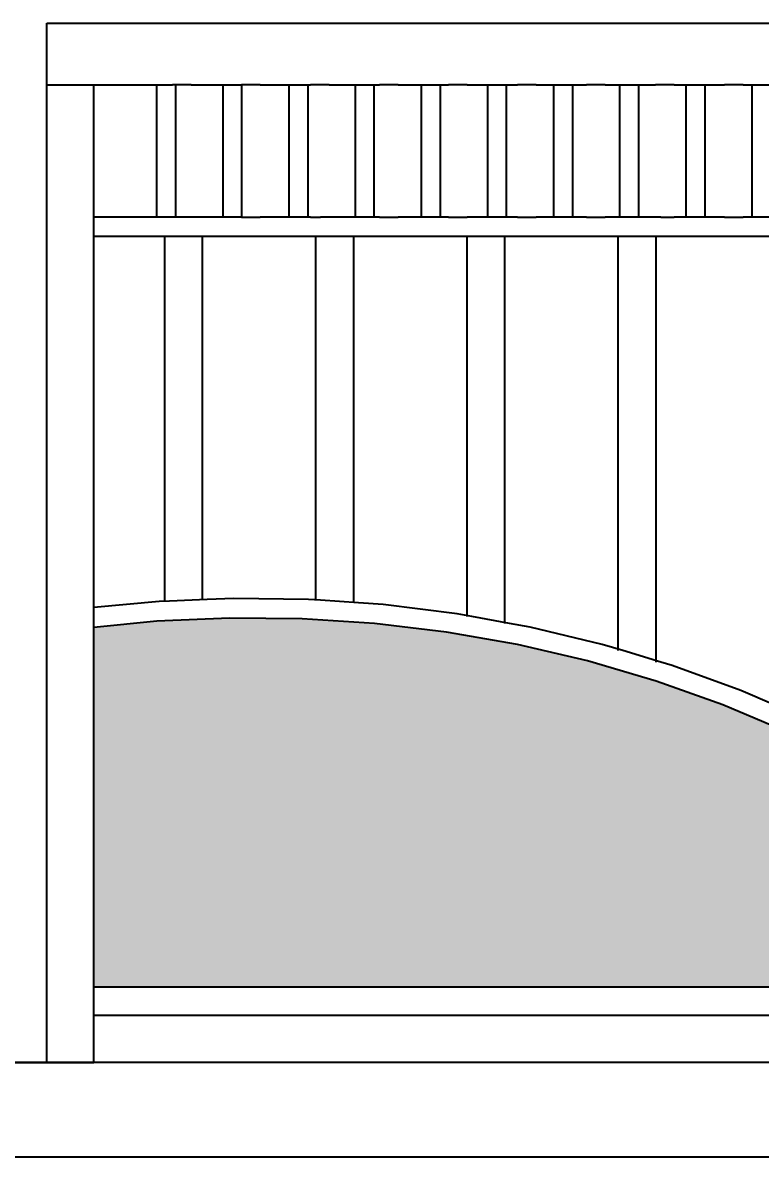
# Model space of a CAD drawing. Extents: x 396092 to 455492, y 17293 to 132793.
# Drawn here: x 409503 to 410283, y 45227 to 46451 of the extents above; entities that cross this region are included whole.
import ezdxf

# ---------------------------------------------------------------- set-up
doc = ezdxf.new("R2010")
doc.units = 0
doc.header["$LTSCALE"] = 1000
doc.header["$MEASUREMENT"] = 0
doc.layers.add('MU', color=34, linetype='Continuous')
doc.layers.add('PUB_DIM', color=3, linetype='Continuous')
doc.styles.add('_TCH_DIM_T3', font='SIMPLEX', dxfattribs={"width": 0.705882, "bigfont": 'GBCBIG'})
doc.dimstyles.new('_TCH_ARCH&&50', dxfattribs={"dimtxt": 148.75, "dimasz": 50, "dimexe": 125, "dimexo": 150, "dimgap": 63.125, "dimtad": 1, "dimdec": 0, "dimzin": 0, "dimdsep": 46, "dimtxsty": '_TCH_DIM_T3', "dimblk": 'ARCHTICK', "dimcen": 0.09, "dimclrt": 7, "dimazin": 2, "dimtfac": 1, "dimtdec": 0, "dimtix": 1, "dimtmove": 2, "dimatfit": 3, "dimfxl": 1, "dimtolj": 1, "dimtzin": 0, "dimarcsym": 0})

# ---------------------------------------------------------------- blocks, each defined once
blk = doc.blocks.new('_ArchTick')
at = {"color": 0, "linetype": 'ByBlock', "const_width": 0.4}
blk.add_lwpolyline([(-0.5, -0.5), (0.5, 0.5)], dxfattribs=at)
blk = doc.blocks.new('*D69')
at = {"layer": 'Defpoints', "color": 0, "transparency": 16777216}
for p in [(409452.7, 45358.1), (409552.7, 45358.1), (409552.7, 44609)]:
    blk.add_point(p, dxfattribs=at)
at = {"layer": 'PUB_DIM', "color": 0, "lineweight": -2, "transparency": 16777216}
for p, q in [((409452.7, 45208.1), (409452.7, 44484)), ((409552.7, 45208.1), (409552.7, 44484)), ((409452.7, 44609), (409402.7, 44609)), ((409452.7, 44609), (409552.7, 44609)), ((409552.7, 44609), (409602.7, 44609))]:
    blk.add_line(p, q, dxfattribs=at)
at = {"layer": 'PUB_DIM', "color": 0, "lineweight": -2, "transparency": 16777216, "xscale": 50, "yscale": 50, "zscale": 50}
blk.add_blockref('_ArchTick', (409452.7, 44609), dxfattribs=at)
at = {"layer": 'PUB_DIM', "color": 0, "lineweight": -2, "transparency": 16777216, "xscale": 50, "yscale": 50, "zscale": 50, "rotation": 180}
blk.add_blockref('_ArchTick', (409552.7, 44609), dxfattribs=at)
at = {"layer": 'PUB_DIM', "color": 7, "transparency": 16777216, "insert": (409502.7, 44746.5), "char_height": 148.75, "attachment_point": 5, "style": '_TCH_DIM_T3'}
blk.add_mtext('\\A1;100', dxfattribs=at)
blk = doc.blocks.new('*D70')
at = {"layer": 'Defpoints', "color": 0, "transparency": 16777216}
for p in [(409552.7, 45358.1), (412352.7, 45358.1), (412352.7, 44609)]:
    blk.add_point(p, dxfattribs=at)
at = {"layer": 'PUB_DIM', "color": 0, "lineweight": -2, "transparency": 16777216}
for p, q in [((409552.7, 45208.1), (409552.7, 44484)), ((412352.7, 45208.1), (412352.7, 44484)), ((409552.7, 44609), (412352.7, 44609))]:
    blk.add_line(p, q, dxfattribs=at)
at = {"layer": 'PUB_DIM', "color": 0, "lineweight": -2, "transparency": 16777216, "xscale": 50, "yscale": 50, "zscale": 50, "rotation": 180}
blk.add_blockref('_ArchTick', (409552.7, 44609), dxfattribs=at)
at = {"layer": 'PUB_DIM', "color": 0, "lineweight": -2, "transparency": 16777216, "xscale": 50, "yscale": 50, "zscale": 50}
blk.add_blockref('_ArchTick', (412352.7, 44609), dxfattribs=at)
at = {"layer": 'PUB_DIM', "color": 7, "transparency": 16777216, "insert": (410952.7, 44746.5), "char_height": 148.75, "attachment_point": 5, "style": '_TCH_DIM_T3'}
blk.add_mtext('\\A1;2800', dxfattribs=at)

msp = doc.modelspace()

# ---------------------------------------------------------------- hatches: boundary and pattern name
h = msp.add_hatch()
h.set_pattern_fill('HEX', color=8, scale=20)
h.set_pattern_definition([(0, (0, 0), (0, 32.99556), [19.05, -38.1]), (120, (0, 0), (-28.5749932, -16.49778), [19.05, -38.1]), (60, (19.05, 0), (-28.5749932, 16.49778), [19.05, -38.1])])
h.paths.add_polyline_path([(406677.7, 45542.5), (406677.7, 45430.8), (406829.3, 45430.8)])
h.paths.add_polyline_path([(408300.3, 46028.9), (408737.7, 46225.8), (408728.6, 46225.8), (408695.5, 46225.8), (406724.6, 46225.8), (406690.7, 46225.8), (407108.2, 46033.8), (407186.8, 46003.1), (407267.7, 45976.7), (407350.5, 45954.8), (407434.9, 45937.5), (407520.5, 45924.8), (407609.1, 45916.7), (407698.1, 45913.5), (407787.2, 45915.3), (407876, 45922.1), (407963.9, 45933.9), (408050.8, 45950.5), (408136, 45972), (408219.3, 45998.1)])
h.paths.add_polyline_path([(408199, 45860), (408318.5, 45892.4), (408434.9, 45931.8), (408547.6, 45978), (409030.4, 46225.8), (409013.6, 46225.8), (408779.9, 46225.8), (408322.7, 46015.1), (408239.3, 45982.7), (408153.3, 45955.1), (408065.3, 45932.4), (407975.6, 45914.7), (407884.6, 45902.2), (407792.9, 45894.9), (407700.7, 45892.8), (407608.5, 45896), (407516.9, 45904.3), (407427.8, 45917.6), (407340, 45935.8), (407253.9, 45958.8), (407169.9, 45986.6), (407088.3, 46019), (406677.7, 46211.3), (406677.7, 46134), (406895.3, 46007.1), (406988.7, 45960.6), (407085.8, 45919.8), (407186.2, 45884.8), (407289.4, 45855.8), (407394.8, 45833.1), (407501.9, 45816.6), (407610.2, 45806.6), (407719.1, 45803), (407828, 45805.9), (407953.2, 45816.6), (408077, 45834.7)])
h.paths.add_polyline_path([(409427.7, 45828.5), (409128.7, 45765.6), (408992.3, 45728.3), (408859.4, 45683.3), (408730.5, 45630.7), (408606.5, 45570.9), (408357.5, 45430.8), (409427.7, 45430.8)])
h.paths.add_polyline_path([(410501, 45592.2), (410440.8, 45631.7), (410377.5, 45667.8), (410311.5, 45700.4), (410243.1, 45729.4), (410172.5, 45754.6), (410100, 45775.9), (410026, 45793.2), (409950.8, 45806.5), (409874.7, 45815.6), (409798, 45820.6), (409721.1, 45821.4), (409644.3, 45818.1), (409577.7, 45811.5), (409577.7, 45430.8), (410696.9, 45430.8), (410558, 45549.5)])
h.paths.add_polyline_path([(410910.4, 46043), (410589.5, 46225.8), (410586.2, 46225.8), (410354.8, 46225.8), (410755.1, 45990.2), (410875.9, 45929.9), (410994.8, 45880), (411117.8, 45837.2), (411244.2, 45801.8), (411373.2, 45773.8), (411504.4, 45753.6), (411637, 45741.1), (411770.3, 45736.5), (411903.7, 45739.7), (412036.4, 45750.8), (412327.7, 45792.6), (412327.7, 45975.3), (412078.6, 45906.4), (411987.5, 45886.7), (411895, 45872.1), (411801.5, 45862.5), (411708.2, 45858.1), (411614.8, 45858.9), (411521.7, 45864.7), (411429.2, 45875.5), (411337.8, 45891.4), (411247.8, 45912.3), (411159.7, 45938), (411073.9, 45968.4), (410990.7, 46003.5)])
h.paths.add_polyline_path([(412327.7, 46225.8), (410618.9, 46225.8), (410962.7, 46040.5), (411047.6, 46002), (411135.6, 45968.4), (411226.1, 45939.9), (411318.9, 45916.7), (411413.3, 45898.9), (411509.1, 45886.6), (411605.6, 45879.9), (411702.5, 45878.7), (411799.3, 45883.1), (411893.4, 45892.8), (411986.5, 45907.7), (412078.1, 45927.9), (412327.7, 45998.2)])
h.paths.add_polyline_path([(413553.7, 45578.2), (413467.1, 45623.8), (413377, 45664.5), (413283.8, 45699.9), (413187.9, 45730.1), (413089.7, 45754.9), (412989.7, 45774), (412888.3, 45787.5), (412786.1, 45795.3), (412527.7, 45800.5), (412527.7, 45791.6), (412527.7, 45430.8), (413795.6, 45430.8)])
h.paths.add_polyline_path([(414987.7, 46225.8), (414977.9, 46225.8), (413674.9, 46225.8), (414022.9, 46044), (414110.6, 46006.6), (414201.3, 45974.2), (414294.4, 45947), (414389.6, 45925.3), (414486.4, 45909), (414584.3, 45898.3), (414682.9, 45893.1), (414781.7, 45893.7), (414880.1, 45899.8), (414987.7, 45912.7)])

# ---------------------------------------------------------------- linework, layer by layer
for points in [[(434627.7, 45350.8), (400427.7, 45350.8)], [(400427.7, 45250.8), (434927.7, 45250.8)]]:
    msp.add_lwpolyline(points)
at = {"layer": 'MU', "color": 37}
for p, q in [((409527.7, 45350.8), (409527.7, 46451.2)), ((409527.7, 46451.2), (412377.7, 46451.2)), ((409527.7, 46385.8), (409660.9, 46385.8)), ((409577.7, 46245.8), (409577.7, 46385.8)), ((409680.7, 46385.8), (409660.9, 46385.8)), ((409680.7, 46385.8), (409733.9, 46385.8)), ((409753.7, 46385.8), (409733.9, 46385.8)), ((409753.7, 46385.8), (409806.9, 46385.8)), ((409826.7, 46385.8), (409806.9, 46385.8)), ((409826.7, 46385.8), (409879.9, 46385.8)), ((409899.7, 46385.8), (409879.9, 46385.8)), ((409899.7, 46385.8), (409952.9, 46385.8)), ((409972.7, 46385.8), (409952.9, 46385.8)), ((409972.7, 46385.8), (410025.9, 46385.8)), ((410045.7, 46385.8), (410025.9, 46385.8)), ((410045.7, 46385.8), (410098.9, 46385.8)), ((410118.7, 46385.8), (410098.9, 46385.8)), ((410118.7, 46385.8), (410171.9, 46385.8)), ((410191.7, 46385.8), (410171.9, 46385.8)), ((410191.7, 46385.8), (410244.9, 46385.8)), ((410264.7, 46385.8), (410244.9, 46385.8)), ((410264.7, 46385.8), (410317.9, 46385.8)), ((409577.7, 46225.8), (409577.7, 46245.8)), ((409657.5, 46245.8), (409577.7, 46245.8)), ((409660.9, 46245.8), (409657.5, 46245.8)), ((409680.7, 46245.8), (409660.9, 46245.8)), ((409697.5, 46245.8), (409680.7, 46245.8)), ((409733.9, 46245.8), (409697.5, 46245.8)), ((409733.9, 46245.8), (409753.7, 46245.8)), ((409806.9, 46245.8), (409753.7, 46245.8)), ((409806.9, 46245.8), (409817.5, 46245.8)), ((409826.7, 46245.8), (409817.5, 46245.8)), ((409857.5, 46245.8), (409826.7, 46245.8)), ((409879.9, 46245.8), (409857.5, 46245.8)), ((409879.9, 46245.8), (409899.7, 46245.8)), ((409952.9, 46245.8), (409899.7, 46245.8)), ((409952.9, 46245.8), (409972.7, 46245.8)), ((409977.5, 46245.8), (409972.7, 46245.8)), ((410017.5, 46245.8), (409977.5, 46245.8)), ((410025.9, 46245.8), (410017.5, 46245.8)), ((410025.9, 46245.8), (410045.7, 46245.8)), ((410098.9, 46245.8), (410045.7, 46245.8)), ((410098.9, 46245.8), (410118.7, 46245.8)), ((410137.5, 46245.8), (410118.7, 46245.8)), ((410171.9, 46245.8), (410137.5, 46245.8)), ((410177.5, 46245.8), (410171.9, 46245.8)), ((410177.5, 46245.8), (410191.7, 46245.8)), ((410244.9, 46245.8), (410191.7, 46245.8)), ((410244.9, 46245.8), (410264.7, 46245.8)), ((410297.5, 46245.8), (410264.7, 46245.8)), ((409577.7, 45832.4), (409577.7, 46225.8)), ((409577.7, 46225.8), (409657.5, 46225.8)), ((409652.5, 45839.4), (409652.5, 46225.8)), ((409657.5, 46225.8), (409697.5, 46225.8)), ((409692.5, 45841), (409692.5, 46225.8)), ((409697.5, 46225.8), (409817.5, 46225.8)), ((409812.5, 45840.2), (409812.5, 46225.8)), ((409817.5, 46225.8), (409857.5, 46225.8)), ((409852.5, 45837.4), (409852.5, 46225.8)), ((409857.5, 46225.8), (409977.5, 46225.8)), ((409972.5, 45823), (409972.5, 46225.8)), ((409977.5, 46225.8), (410017.5, 46225.8)), ((410012.5, 45815.7), (410012.5, 46225.8)), ((410017.5, 46225.8), (410137.5, 46225.8)), ((410132.5, 45786.9), (410132.5, 46225.8)), ((410137.5, 46225.8), (410177.5, 46225.8)), ((410172.5, 45774.8), (410172.5, 46225.8)), ((410177.5, 46225.8), (410297.5, 46225.8)), ((409697.5, 45841), (409657.5, 45839.4)), ((409725.6, 45842.2), (409697.5, 45841)), ((409804.8, 45841), (409725.6, 45842.2)), ((409817.5, 45840.2), (409804.8, 45841)), ((409646.5, 45839), (409577.7, 45832.4)), ((409577.7, 45811.5), (409577.7, 45832.4)), ((409657.5, 45839.4), (409646.5, 45839)), ((409857.5, 45837.4), (409817.5, 45840.2)), ((409883.7, 45835.6), (409857.5, 45837.4)), ((409962, 45825.8), (409883.7, 45835.6)), ((409644.3, 45818.1), (409577.7, 45811.5)), ((409721.1, 45821.4), (409644.3, 45818.1)), ((409798, 45820.6), (409721.1, 45821.4)), ((409874.7, 45815.6), (409798, 45820.6)), ((409977.5, 45823), (409962, 45825.8)), ((410017.5, 45815.7), (409977.5, 45823)), ((409577.7, 45410.8), (409577.7, 45811.5)), ((409950.8, 45806.5), (409874.7, 45815.6)), ((410026, 45793.2), (409950.8, 45806.5)), ((410039.3, 45811.8), (410017.5, 45815.7)), ((410115.3, 45793.5), (410039.3, 45811.8)), ((410100, 45775.9), (410026, 45793.2)), ((410137.5, 45786.9), (410115.3, 45793.5)), ((410177.5, 45774.8), (410137.5, 45786.9)), ((410172.5, 45754.6), (410100, 45775.9)), ((410189.7, 45771.2), (410177.5, 45774.8)), ((410262.2, 45744.8), (410189.7, 45771.2)), ((410243.1, 45729.4), (410172.5, 45754.6)), ((410297.5, 45729.5), (410262.2, 45744.8)), ((410311.5, 45700.4), (410243.1, 45729.4)), ((409577.7, 45400.8), (409577.7, 45430.8)), ((409577.7, 45430.8), (410748.5, 45430.8)), ((409577.7, 45350.8), (409577.7, 45400.8)), ((409577.7, 45400.8), (412327.7, 45400.8)), ((409327.7, 45350.8), (409577.7, 45350.8)), ((412327.7, 45350.8), (409577.7, 45350.8))]:
    msp.add_line(p, q, dxfattribs=at)
for points in [[(409644.3, 46245.8), (409644.3, 46385.8)], [(409664.3, 46245.8), (409664.3, 46385.8)], [(409714.3, 46245.8), (409714.3, 46385.8)], [(409734.3, 46245.8), (409734.3, 46385.8)], [(409784.3, 46245.8), (409784.3, 46385.8)], [(409804.3, 46245.8), (409804.3, 46385.8)], [(409854.3, 46245.8), (409854.3, 46385.8)], [(409874.3, 46245.8), (409874.3, 46385.8)], [(409924.3, 46245.8), (409924.3, 46385.8)], [(409944.3, 46245.8), (409944.3, 46385.8)], [(409994.3, 46245.8), (409994.3, 46385.8)], [(410014.3, 46245.8), (410014.3, 46385.8)], [(410064.3, 46245.8), (410064.3, 46385.8)], [(410084.3, 46245.8), (410084.3, 46385.8)], [(410134.3, 46245.8), (410134.3, 46385.8)], [(410154.3, 46245.8), (410154.3, 46385.8)], [(410204.3, 46245.8), (410204.3, 46385.8)], [(410224.3, 46245.8), (410224.3, 46385.8)], [(410274.3, 46245.8), (410274.3, 46385.8)]]:
    msp.add_lwpolyline(points, dxfattribs=at)

# ---------------------------------------------------------------- dimensions: what is measured, and where the dimension line sits
at = {"layer": 'PUB_DIM'}
for p1, p2, picture, middle in [((409452.7, 45358.1), (409552.7, 45358.1), '*D69', (409502.7, 44746.5)), ((409552.7, 45358.1), (412352.7, 45358.1), '*D70', (410952.7, 44746.5))]:
    dim = msp.add_aligned_dim(p1=p1, p2=p2, distance=-749.1, dimstyle='_TCH_ARCH&&50', dxfattribs=at)
    dim.commit()
    dim.dimension.update_dxf_attribs({"geometry": picture, "text_midpoint": middle})

doc.saveas('drawing.dxf')
